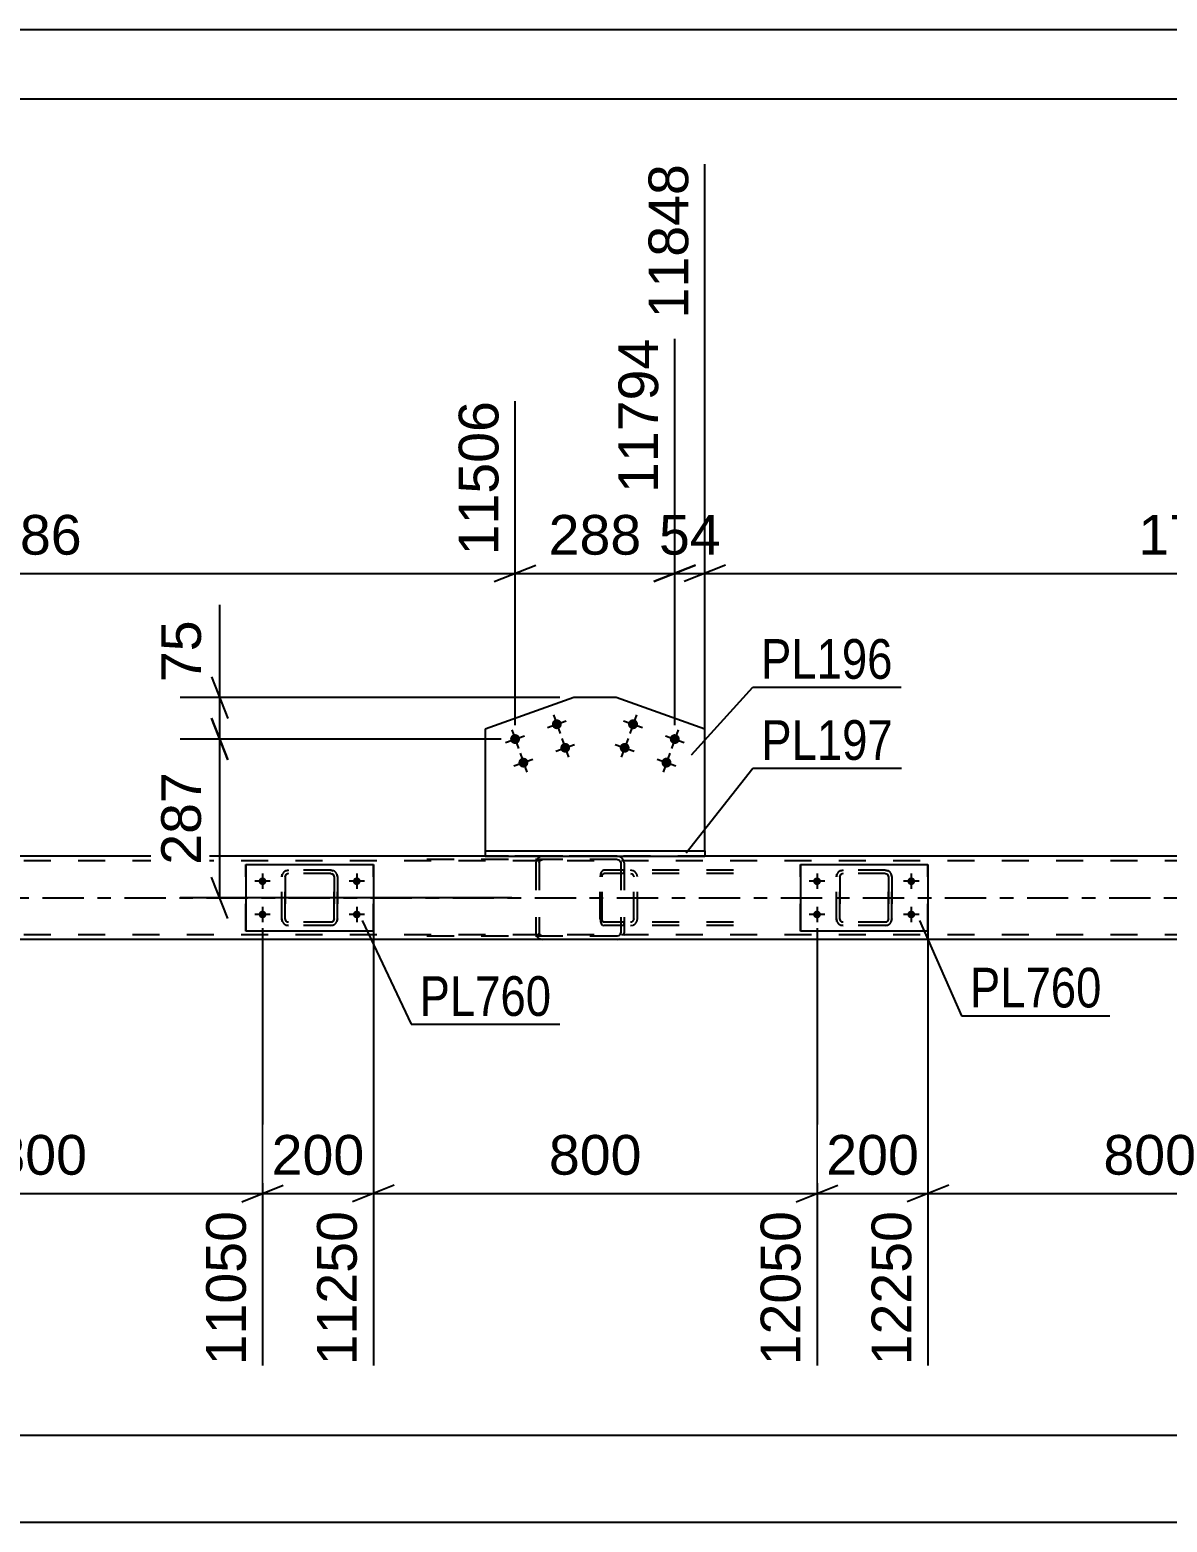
# Model space of a CAD drawing. Header units: millimetres. Extents: x -136 to 705, y -401 to 193.
# Drawn here: x 396.6 to 478.7, y 85.5 to 193.2 of the extents above; entities that cross this region are included whole.
import ezdxf

# ---------------------------------------------------------------- set-up
doc = ezdxf.new("R2010")
doc.units = ezdxf.units.MM
doc.linetypes.add('DXK_LINE_DOT2', pattern=[3.9198, 1.9599, -1.9599])
doc.linetypes.add('DXK_LINE_DOT3', pattern=[5.9187, 2.979, -0.9799, 0.9799, -0.9799])
doc.styles.add('Arial', font='ARIAL.TTF', dxfattribs={"height": 0.2})
doc.styles.add('Arial Narrow', font='ARIALN.TTF', dxfattribs={"height": 0.2})

# ---------------------------------------------------------------- blocks, each defined once
blk = doc.blocks.new('Unknown-318887035-1115')
at = {"color": 5, "linetype": 'Continuous'}
for p, q in [((705.32, 193.19), (-135.68, 193.19)), ((700.32, 188.19), (-130.68, 188.19))]:
    blk.add_line(p, q, dxfattribs=at)
blk = doc.blocks.new('Part-318887035-1337 - 1230')
at = {"color": 2, "linetype": 'Continuous'}
for p, q in [((435.87, 144.99), (429.46, 142.71)), ((438.91, 144.99), (435.87, 144.99)), ((445.32, 142.71), (438.91, 144.99)), ((429.46, 142.71), (429.46, 133.94)), ((445.32, 133.94), (445.32, 142.71))]:
    blk.add_line(p, q, dxfattribs=at)
at = {"color": 7, "linetype": 'DXK_LINE_DOT2'}
blk.add_line((429.46, 133.94), (445.32, 133.94), dxfattribs=at)
blk = doc.blocks.new('Part-318887035-1342 - 1230')
at = {"color": 2, "linetype": 'Continuous'}
for p, q in [((429.46, 133.94), (429.46, 133.54)), ((429.46, 133.94), (445.32, 133.94)), ((445.32, 133.94), (445.32, 133.54)), ((429.46, 133.54), (445.32, 133.54))]:
    blk.add_line(p, q, dxfattribs=at)
blk = doc.blocks.new('Part-318887035-1487 - 1230')
at = {"color": 7, "linetype": 'DXK_LINE_DOT2'}
for p, q in [((438.99, 133.54), (425.09, 133.54)), ((438.99, 133.3), (425.09, 133.3)), ((433.15, 133.22), (433.12, 133.06)), ((433.12, 133.06), (433.12, 128.02)), ((433.16, 133.24), (433.15, 133.22)), ((433.37, 133.06), (433.39, 133.15)), ((433.37, 133.06), (433.37, 128.02)), ((433.39, 133.15), (433.45, 133.23)), ((433.63, 133.54), (433.43, 133.5)), ((433.45, 133.23), (433.53, 133.28)), ((433.53, 133.28), (433.63, 133.3)), ((439.19, 133.5), (438.99, 133.54)), ((438.99, 133.3), (439.09, 133.28)), ((439.09, 133.28), (439.17, 133.23)), ((439.17, 133.23), (439.23, 133.15)), ((439.23, 133.15), (439.25, 133.06)), ((439.25, 133.06), (439.25, 128.02)), ((439.47, 133.22), (439.46, 133.24)), ((439.5, 133.06), (439.47, 133.22)), ((439.5, 133.06), (439.5, 128.02)), ((438.99, 127.78), (425.09, 127.78)), ((438.99, 127.54), (425.09, 127.54)), ((433.12, 128.02), (433.13, 127.95)), ((433.13, 127.95), (433.16, 127.83)), ((433.39, 127.95), (433.37, 128.02)), ((433.39, 127.92), (433.39, 127.95)), ((433.45, 127.85), (433.39, 127.92)), ((433.43, 127.57), (433.63, 127.54)), ((433.53, 127.79), (433.45, 127.85)), ((433.63, 127.78), (433.53, 127.79)), ((439.09, 127.79), (438.99, 127.78)), ((438.99, 127.54), (439.19, 127.57)), ((439.17, 127.85), (439.09, 127.79)), ((439.23, 127.92), (439.17, 127.85)), ((439.23, 127.95), (439.25, 128.02)), ((439.23, 127.92), (439.23, 127.95)), ((439.46, 127.83), (439.49, 127.95)), ((439.49, 127.95), (439.5, 128.02))]:
    blk.add_line(p, q, dxfattribs=at)
for centre, start, end in [((433.61, 133.03), 110.7583, 155.68), ((439.01, 133.03), 24.32, 69.2417), ((433.61, 128.04), 204.32, 249.2417)]:
    blk.add_arc(centre, 0.496, start, end, dxfattribs=at)
blk = doc.blocks.new('Part-318887035-1493 - 1230')
at = {"color": 2, "linetype": 'Continuous'}
for p, q in [((412.21, 132.94), (412.21, 128.14)), ((412.21, 132.94), (421.41, 132.94)), ((421.41, 132.94), (421.41, 128.14)), ((421.41, 128.14), (412.21, 128.14))]:
    blk.add_line(p, q, dxfattribs=at)
at = {"color": 7, "linetype": 'DXK_LINE_DOT2'}
for p, q in [((412.21, 128.14), (412.21, 132.94)), ((421.41, 128.14), (421.41, 132.94))]:
    blk.add_line(p, q, dxfattribs=at)
blk = doc.blocks.new('Part-318887035-1494 - 1230')
at = {"color": 7, "linetype": 'DXK_LINE_DOT2'}
for p, q in [((455.11, 132.5), (455.29, 132.54)), ((455.29, 132.54), (455.11, 132.5)), ((458.33, 132.54), (455.29, 132.54)), ((458.33, 132.54), (458.51, 132.5)), ((458.51, 132.5), (458.33, 132.54)), ((454.81, 132.06), (454.85, 132.24)), ((454.85, 132.24), (454.81, 132.06)), ((454.81, 129.02), (454.81, 132.06)), ((454.81, 132.06), (454.81, 132.06)), ((454.81, 129.02), (454.81, 132.06)), ((455.05, 132.06), (455.07, 132.15)), ((455.07, 132.15), (455.05, 132.06)), ((455.05, 129.02), (455.05, 132.06)), ((455.05, 132.06), (455.05, 132.06)), ((455.05, 132.06), (455.05, 129.02)), ((455.07, 132.15), (455.12, 132.23)), ((455.12, 132.23), (455.07, 132.15)), ((455.12, 132.23), (455.2, 132.28)), ((455.2, 132.28), (455.12, 132.23)), ((455.29, 132.3), (455.2, 132.28)), ((458.33, 132.3), (455.29, 132.3)), ((458.33, 132.3), (458.42, 132.28)), ((458.42, 132.28), (458.5, 132.23)), ((458.5, 132.23), (458.42, 132.28)), ((458.5, 132.23), (458.55, 132.15)), ((458.55, 132.15), (458.5, 132.23)), ((458.55, 132.15), (458.57, 132.06)), ((458.57, 132.06), (458.55, 132.15)), ((458.57, 129.02), (458.57, 132.06)), ((458.57, 132.06), (458.57, 132.06)), ((458.57, 132.06), (458.57, 129.02)), ((458.77, 132.24), (458.81, 132.06)), ((458.81, 132.06), (458.77, 132.24)), ((458.81, 129.02), (458.81, 132.06)), ((458.81, 132.06), (458.81, 132.06)), ((458.81, 132.06), (458.81, 129.02)), ((454.81, 129.02), (454.81, 129.02)), ((454.85, 128.83), (454.81, 129.02)), ((454.81, 129.02), (454.85, 128.83)), ((455.05, 129.02), (455.05, 129.02)), ((455.07, 128.92), (455.05, 129.02)), ((455.05, 129.02), (455.07, 128.92)), ((455.12, 128.85), (455.07, 128.92)), ((455.07, 128.92), (455.12, 128.85)), ((455.29, 128.54), (455.11, 128.57)), ((455.11, 128.57), (455.29, 128.54)), ((455.2, 128.79), (455.12, 128.85)), ((455.12, 128.85), (455.2, 128.79)), ((455.29, 128.78), (455.2, 128.79)), ((458.33, 128.78), (455.29, 128.78)), ((458.33, 128.54), (455.29, 128.54)), ((458.42, 128.79), (458.33, 128.78)), ((458.51, 128.57), (458.33, 128.54)), ((458.33, 128.54), (458.51, 128.57)), ((458.5, 128.85), (458.42, 128.79)), ((458.42, 128.79), (458.5, 128.85)), ((458.55, 128.92), (458.5, 128.85)), ((458.5, 128.85), (458.55, 128.92)), ((458.57, 129.02), (458.55, 128.92)), ((458.55, 128.92), (458.57, 129.02)), ((458.57, 129.02), (458.57, 129.02)), ((458.81, 129.02), (458.77, 128.83)), ((458.77, 128.83), (458.81, 129.02)), ((458.81, 129.02), (458.81, 129.02))]:
    blk.add_line(p, q, dxfattribs=at)
at = {"color": 7, "linetype": 'DXK_LINE_DOT3'}
blk.add_line((456.81, 130.54), (456.81, 130.54), dxfattribs=at)
at = {"color": 7, "linetype": 'DXK_LINE_DOT2'}
for centre, start, end in [((455.29, 132.06), 112.5, 157.5), ((455.29, 132.06), 112.5, 157.5), ((458.33, 132.06), 22.5, 67.5), ((458.33, 132.06), 22.5, 67.5), ((455.29, 129.02), 202.5, 247.5), ((455.29, 129.02), 202.5, 247.5), ((458.33, 129.02), 292.5, 337.5), ((458.33, 129.02), 292.5, 337.5)]:
    blk.add_arc(centre, 0.48, start, end, dxfattribs=at)
blk = doc.blocks.new('Part-318887035-1499 - 1230')
at = {"color": 2, "linetype": 'Continuous'}
for p, q in [((452.21, 132.94), (452.21, 128.14)), ((452.21, 132.94), (461.41, 132.94)), ((461.41, 132.94), (461.41, 128.14)), ((461.41, 128.14), (452.21, 128.14))]:
    blk.add_line(p, q, dxfattribs=at)
at = {"color": 7, "linetype": 'DXK_LINE_DOT2'}
for p, q in [((452.21, 128.14), (452.21, 132.94)), ((461.41, 128.14), (461.41, 132.94))]:
    blk.add_line(p, q, dxfattribs=at)
blk = doc.blocks.new('Part-318887035-1532 - 1230')
at = {"color": 7, "linetype": 'DXK_LINE_DOT2'}
for p, q in [((415.1, 132.5), (415.29, 132.54)), ((415.29, 132.54), (415.1, 132.5)), ((418.33, 132.54), (415.29, 132.54)), ((418.33, 132.54), (418.51, 132.5)), ((418.51, 132.5), (418.33, 132.54)), ((414.81, 132.06), (414.84, 132.24)), ((414.84, 132.24), (414.81, 132.06)), ((414.81, 129.02), (414.81, 132.06)), ((414.81, 132.06), (414.81, 132.06)), ((414.81, 129.02), (414.81, 132.06)), ((415.05, 132.06), (415.06, 132.15)), ((415.06, 132.15), (415.05, 132.06)), ((415.05, 129.02), (415.05, 132.06)), ((415.05, 132.06), (415.05, 132.06)), ((415.05, 132.06), (415.05, 129.02)), ((415.06, 132.15), (415.12, 132.23)), ((415.12, 132.23), (415.06, 132.15)), ((415.12, 132.23), (415.19, 132.28)), ((415.19, 132.28), (415.12, 132.23)), ((415.29, 132.3), (415.19, 132.28)), ((418.33, 132.3), (415.29, 132.3)), ((418.33, 132.3), (418.42, 132.28)), ((418.42, 132.28), (418.5, 132.23)), ((418.5, 132.23), (418.42, 132.28)), ((418.5, 132.23), (418.55, 132.15)), ((418.55, 132.15), (418.5, 132.23)), ((418.55, 132.15), (418.57, 132.06)), ((418.57, 132.06), (418.55, 132.15)), ((418.57, 129.02), (418.57, 132.06)), ((418.57, 132.06), (418.57, 132.06)), ((418.57, 132.06), (418.57, 129.02)), ((418.77, 132.24), (418.81, 132.06)), ((418.81, 132.06), (418.77, 132.24)), ((418.81, 129.02), (418.81, 132.06)), ((418.81, 132.06), (418.81, 132.06)), ((418.81, 132.06), (418.81, 129.02)), ((414.81, 129.02), (414.81, 129.02)), ((414.84, 128.83), (414.81, 129.02)), ((414.81, 129.02), (414.84, 128.83)), ((415.05, 129.02), (415.05, 129.02)), ((415.06, 128.92), (415.05, 129.02)), ((415.05, 129.02), (415.06, 128.92)), ((415.12, 128.85), (415.06, 128.92)), ((415.06, 128.92), (415.12, 128.85)), ((415.29, 128.54), (415.1, 128.57)), ((415.1, 128.57), (415.29, 128.54)), ((415.19, 128.79), (415.12, 128.85)), ((415.12, 128.85), (415.19, 128.79)), ((415.29, 128.78), (415.19, 128.79)), ((418.33, 128.78), (415.29, 128.78)), ((418.33, 128.54), (415.29, 128.54)), ((418.42, 128.79), (418.33, 128.78)), ((418.51, 128.57), (418.33, 128.54)), ((418.33, 128.54), (418.51, 128.57)), ((418.5, 128.85), (418.42, 128.79)), ((418.42, 128.79), (418.5, 128.85)), ((418.55, 128.92), (418.5, 128.85)), ((418.5, 128.85), (418.55, 128.92)), ((418.57, 129.02), (418.55, 128.92)), ((418.55, 128.92), (418.57, 129.02)), ((418.57, 129.02), (418.57, 129.02)), ((418.81, 129.02), (418.77, 128.83)), ((418.77, 128.83), (418.81, 129.02)), ((418.81, 129.02), (418.81, 129.02))]:
    blk.add_line(p, q, dxfattribs=at)
at = {"color": 7, "linetype": 'DXK_LINE_DOT3'}
blk.add_line((416.81, 130.54), (416.81, 130.54), dxfattribs=at)
at = {"color": 7, "linetype": 'DXK_LINE_DOT2'}
for centre, start, end in [((415.29, 132.06), 112.5, 157.5), ((415.29, 132.06), 112.5, 157.5), ((418.33, 132.06), 22.5, 67.5), ((418.33, 132.06), 22.5, 67.5), ((415.29, 129.02), 202.5, 247.5), ((415.29, 129.02), 202.5, 247.5), ((418.33, 129.02), 292.5, 337.5), ((418.33, 129.02), 292.5, 337.5)]:
    blk.add_arc(centre, 0.48, start, end, dxfattribs=at)
blk = doc.blocks.new('Part-318887035-1617 - 1230')
at = {"color": 7, "linetype": 'DXK_LINE_DOT2'}
for p, q in [((629.41, 133.22), (-28.61, 133.22)), ((445.32, 133.54), (429.46, 133.54)), ((629.41, 127.86), (-28.61, 127.86))]:
    blk.add_line(p, q, dxfattribs=at)
at = {"color": 2, "linetype": 'Continuous'}
for p, q in [((429.46, 133.54), (360.18, 133.54)), ((514.6, 133.54), (445.32, 133.54)), ((629.41, 127.54), (-24.61, 127.54))]:
    blk.add_line(p, q, dxfattribs=at)
at = {"color": 7, "linetype": 'DXK_LINE_DOT3'}
blk.add_line((-28.61, 130.54), (629.41, 130.54), dxfattribs=at)
blk = doc.blocks.new('Part-318887035-1637 - 1230')
at = {"color": 7, "linetype": 'DXK_LINE_DOT2'}
for p, q in [((437.93, 132.5), (437.85, 132.4)), ((438.04, 132.54), (437.93, 132.5)), ((447.39, 132.54), (438.04, 132.54)), ((439.5, 132.3), (439.5, 132.54)), ((440.14, 132.5), (439.95, 132.54)), ((437.79, 132.24), (437.77, 132.06)), ((437.77, 129.02), (437.77, 132.06)), ((437.85, 132.4), (437.79, 132.24)), ((437.9, 132.06), (437.91, 132.15)), ((437.9, 129.02), (437.9, 132.06)), ((437.91, 132.15), (437.94, 132.23)), ((437.94, 132.23), (437.98, 132.28)), ((437.98, 132.28), (438.04, 132.3)), ((447.39, 132.3), (438.04, 132.3)), ((439.95, 132.3), (440.04, 132.28)), ((440.04, 132.28), (440.13, 132.23)), ((440.13, 132.23), (440.18, 132.15)), ((440.18, 132.15), (440.2, 132.06)), ((440.2, 129.02), (440.2, 132.06)), ((440.45, 132.06), (440.41, 132.24)), ((440.45, 129.02), (440.45, 132.06)), ((437.77, 129.02), (437.79, 128.83)), ((437.79, 128.83), (437.85, 128.68)), ((437.85, 128.68), (437.93, 128.57)), ((437.91, 128.92), (437.9, 129.02)), ((437.94, 128.85), (437.91, 128.92)), ((437.93, 128.57), (438.04, 128.54)), ((437.98, 128.79), (437.94, 128.85)), ((438.04, 128.78), (437.98, 128.79)), ((447.39, 128.78), (438.04, 128.78)), ((447.39, 128.54), (438.04, 128.54)), ((439.5, 128.54), (439.5, 128.78)), ((440.04, 128.79), (439.95, 128.78)), ((439.95, 128.54), (440.14, 128.57)), ((440.13, 128.85), (440.04, 128.79)), ((440.18, 128.92), (440.13, 128.85)), ((440.2, 129.02), (440.18, 128.92)), ((440.41, 128.83), (440.45, 129.02))]:
    blk.add_line(p, q, dxfattribs=at)
for centre, start, end in [((439.96, 132.04), 23.8951, 68.8487), ((439.96, 129.03), 291.1513, 336.1049)]:
    blk.add_arc(centre, 0.492, start, end, dxfattribs=at)
blk = doc.blocks.new('Bolt-318887035-1652 - 1230')
at = {"linetype": 'Continuous'}
for points in [[(440.48, 142.95, -1), (439.8, 143.19, -1)], [(443.49, 141.88, -1), (442.81, 142.12, -1)], [(439.87, 141.25, -1), (439.2, 141.49, -1)], [(442.89, 140.18, -1), (442.21, 140.42, -1)]]:
    blk.add_hatch(color=1, dxfattribs=at).paths.add_polyline_path(points)
at = {"color": 1, "linetype": 'Continuous'}
for p, q in [((439.46, 143.31), (440.82, 142.83)), ((440.38, 143.74), (439.9, 142.39)), ((442.47, 142.24), (443.83, 141.76)), ((443.39, 142.67), (442.91, 141.32)), ((438.86, 141.61), (440.21, 141.13)), ((439.78, 142.05), (439.29, 140.69)), ((441.87, 140.54), (443.23, 140.06)), ((442.79, 140.98), (442.31, 139.62))]:
    blk.add_line(p, q, dxfattribs=at)
blk = doc.blocks.new('Bolt-318887035-1655 - 1230')
at = {"linetype": 'Continuous'}
for points in [[(453.41, 131.46, -1), (453.41, 132.02, -1)], [(460.21, 131.46, -1), (460.21, 132.02, -1)], [(453.41, 129.06, -1), (453.41, 129.62, -1)], [(460.21, 129.06, -1), (460.21, 129.62, -1)]]:
    blk.add_hatch(color=1, dxfattribs=at).paths.add_polyline_path(points)
at = {"color": 1, "linetype": 'Continuous'}
for p, q in [((453.97, 131.74), (452.85, 131.74)), ((453.41, 132.3), (453.41, 131.18)), ((460.77, 131.74), (459.65, 131.74)), ((460.21, 132.3), (460.21, 131.18)), ((453.97, 129.34), (452.85, 129.34)), ((453.41, 129.9), (453.41, 128.78)), ((460.77, 129.34), (459.65, 129.34)), ((460.21, 129.9), (460.21, 128.78))]:
    blk.add_line(p, q, dxfattribs=at)
blk = doc.blocks.new('Bolt-318887035-1656 - 1230')
at = {"linetype": 'Continuous'}
for points in [[(434.98, 143.19, -1), (434.3, 142.95, -1)], [(431.97, 142.12, -1), (431.29, 141.88, -1)], [(435.58, 141.49, -1), (434.91, 141.25, -1)], [(432.57, 140.42, -1), (431.89, 140.18, -1)]]:
    blk.add_hatch(color=1, dxfattribs=at).paths.add_polyline_path(points)
at = {"color": 1, "linetype": 'Continuous'}
for p, q in [((433.96, 142.83), (435.32, 143.31)), ((434.4, 143.74), (434.88, 142.39)), ((430.95, 141.76), (432.31, 142.24)), ((431.39, 142.67), (431.87, 141.32)), ((434.57, 141.13), (435.92, 141.61)), ((435, 142.05), (435.49, 140.69)), ((431.55, 140.06), (432.91, 140.54)), ((431.99, 140.98), (432.47, 139.62))]:
    blk.add_line(p, q, dxfattribs=at)
blk = doc.blocks.new('Bolt-318887035-1657 - 1230')
at = {"linetype": 'Continuous'}
for points in [[(413.41, 131.46, -1), (413.41, 132.02, -1)], [(420.21, 131.46, -1), (420.21, 132.02, -1)], [(413.41, 129.06, -1), (413.41, 129.62, -1)], [(420.21, 129.06, -1), (420.21, 129.62, -1)]]:
    blk.add_hatch(color=1, dxfattribs=at).paths.add_polyline_path(points)
at = {"color": 1, "linetype": 'Continuous'}
for p, q in [((413.97, 131.74), (412.85, 131.74)), ((413.41, 132.3), (413.41, 131.18)), ((420.77, 131.74), (419.65, 131.74)), ((420.21, 132.3), (420.21, 131.18)), ((413.97, 129.34), (412.85, 129.34)), ((413.41, 129.9), (413.41, 128.78)), ((420.77, 129.34), (419.65, 129.34)), ((420.21, 129.9), (420.21, 128.78))]:
    blk.add_line(p, q, dxfattribs=at)
blk = doc.blocks.new('StraightDimension-318887035-1762 - 1230')
at = {"color": 7, "linetype": 'Continuous'}
for p, q in [((409.72, 143.5), (410.92, 140.5)), ((430.63, 142), (407.47, 142)), ((410.32, 130.54), (410.32, 142)), ((410.92, 129.04), (409.72, 132.04)), ((431.4, 130.54), (407.47, 130.54))]:
    blk.add_line(p, q, dxfattribs=at)
at = {"color": 0}
blk.add_wipeout([(409.57, 140.2), (405.37, 140.2), (405.37, 132.33), (409.57, 132.33)], dxfattribs=at)
at = {"color": 3, "style": 'Arial'}
blk.add_text('287', height=2.865, rotation=90.0002, dxfattribs=at).set_placement((408.97, 132.93))
blk = doc.blocks.new('StraightDimension-318887035-1748 - 1230')
at = {"color": 7, "linetype": 'Continuous'}
for p, q in [((410.32, 144.99), (410.32, 151.68)), ((410.32, 144.99), (410.32, 151.68)), ((409.72, 146.49), (410.92, 143.49)), ((434.87, 144.99), (407.47, 144.99)), ((410.32, 142), (410.32, 144.99)), ((410.92, 140.5), (409.72, 143.5)), ((430.63, 142), (407.47, 142))]:
    blk.add_line(p, q, dxfattribs=at)
at = {"color": 0}
blk.add_wipeout([(409.57, 151.16), (405.37, 151.16), (405.37, 145.51), (409.57, 145.51)], dxfattribs=at)
at = {"color": 3, "style": 'Arial'}
blk.add_text('75', height=2.865, rotation=90.0002, dxfattribs=at).set_placement((408.97, 146.11))
blk = doc.blocks.new('StraightDimension-318887035-2456 - 1230')
at = {"color": 7, "linetype": 'Continuous'}
for p, q in [((381.41, 128.34), (381.41, 96.8)), ((413.41, 128.34), (413.41, 96.8)), ((382.91, 109.81), (379.91, 108.61)), ((381.41, 109.21), (413.41, 109.21)), ((411.91, 108.61), (414.91, 109.81))]:
    blk.add_line(p, q, dxfattribs=at)
at = {"color": 0}
blk.add_wipeout([(401.34, 109.96), (401.34, 114.16), (393.47, 114.16), (393.47, 109.96)], dxfattribs=at)
at = {"color": 3, "style": 'Arial'}
blk.add_text('800', height=2.865, dxfattribs=at).set_placement((394.07, 110.56))
at = {"color": 0, "linetype": 'Continuous'}
blk.add_wipeout([(412.81, 108.51), (408.61, 108.51), (408.61, 96.2), (412.81, 96.2)], dxfattribs=at)
at = {"color": 3, "linetype": 'Continuous', "style": 'Arial'}
blk.add_text('11050', height=2.865, rotation=90.0002, dxfattribs=at).set_placement((412.21, 96.8))
blk = doc.blocks.new('StraightDimension-318887035-2092 - 1230')
at = {"color": 7, "linetype": 'Continuous'}
for p, q in [((445.32, 134.94), (445.32, 183.48)), ((443.15, 143), (443.15, 170.88)), ((441.65, 153.36), (444.65, 154.56)), ((446.82, 154.56), (443.82, 153.36)), ((443.15, 153.96), (445.32, 153.96))]:
    blk.add_line(p, q, dxfattribs=at)
at = {"color": 0, "linetype": 'Continuous'}
blk.add_wipeout([(444.72, 184.08), (440.52, 184.08), (440.52, 171.76), (444.72, 171.76)], dxfattribs=at)
at = {"color": 3, "linetype": 'Continuous', "style": 'Arial'}
blk.add_text('11848', height=2.865, rotation=90.0002, dxfattribs=at).set_placement((444.12, 172.36))
at = {"color": 0}
blk.add_wipeout([(447.06, 154.71), (447.06, 158.91), (441.41, 158.91), (441.41, 154.71)], dxfattribs=at)
at = {"color": 3, "style": 'Arial'}
blk.add_text('54', height=2.865, dxfattribs=at).set_placement((442.01, 155.31))
blk = doc.blocks.new('StraightDimension-318887035-2076 - 1230')
at = {"color": 7, "linetype": 'Continuous'}
for p, q in [((360.18, 134.94), (360.18, 178.85)), ((431.63, 143), (431.63, 166.38)), ((361.68, 154.56), (358.68, 153.36)), ((430.13, 153.36), (433.13, 154.56)), ((360.18, 153.96), (431.63, 153.96))]:
    blk.add_line(p, q, dxfattribs=at)
at = {"color": 0}
blk.add_wipeout([(400.95, 154.71), (400.95, 158.91), (390.86, 158.91), (390.86, 154.71)], dxfattribs=at)
at = {"color": 3, "style": 'Arial'}
blk.add_text('1786', height=2.865, dxfattribs=at).set_placement((391.46, 155.31))
at = {"color": 0, "linetype": 'Continuous'}
blk.add_wipeout([(431.03, 166.98), (426.83, 166.98), (426.83, 154.66), (431.03, 154.66)], dxfattribs=at)
at = {"color": 3, "linetype": 'Continuous', "style": 'Arial'}
blk.add_text('11506', height=2.865, rotation=90.0002, dxfattribs=at).set_placement((430.43, 155.26))
blk = doc.blocks.new('StraightDimension-318887035-2438 - 1230')
at = {"color": 7, "linetype": 'Continuous'}
for p, q in [((421.41, 128.34), (421.41, 96.8)), ((453.41, 128.34), (453.41, 96.8)), ((422.91, 109.81), (419.91, 108.61)), ((421.41, 109.21), (453.41, 109.21)), ((451.91, 108.61), (454.91, 109.81))]:
    blk.add_line(p, q, dxfattribs=at)
at = {"color": 0}
blk.add_wipeout([(441.34, 109.96), (441.34, 114.16), (433.47, 114.16), (433.47, 109.96)], dxfattribs=at)
at = {"color": 3, "style": 'Arial'}
blk.add_text('800', height=2.865, dxfattribs=at).set_placement((434.07, 110.56))
at = {"color": 0, "linetype": 'Continuous'}
blk.add_wipeout([(452.81, 108.51), (448.61, 108.51), (448.61, 96.2), (452.81, 96.2)], dxfattribs=at)
at = {"color": 3, "linetype": 'Continuous', "style": 'Arial'}
blk.add_text('12050', height=2.865, rotation=90.0002, dxfattribs=at).set_placement((452.21, 96.8))
blk = doc.blocks.new('StraightDimension-318887035-2429 - 1230')
at = {"color": 7, "linetype": 'Continuous'}
for p, q in [((453.41, 128.34), (453.41, 96.8)), ((461.41, 128.83), (461.41, 96.8)), ((451.91, 108.61), (454.91, 109.81)), ((453.41, 109.21), (461.41, 109.21)), ((462.91, 109.81), (459.91, 108.61))]:
    blk.add_line(p, q, dxfattribs=at)
at = {"color": 0}
blk.add_wipeout([(461.35, 109.96), (461.35, 114.16), (453.48, 114.16), (453.48, 109.96)], dxfattribs=at)
at = {"color": 0, "linetype": 'Continuous'}
blk.add_wipeout([(460.81, 108.51), (456.61, 108.51), (456.61, 96.2), (460.81, 96.2)], dxfattribs=at)
at = {"color": 3, "style": 'Arial'}
blk.add_text('200', height=2.865, dxfattribs=at).set_placement((454.08, 110.56))
at = {"color": 3, "linetype": 'Continuous', "style": 'Arial'}
blk.add_text('12250', height=2.865, rotation=90.0002, dxfattribs=at).set_placement((460.21, 96.8))
blk = doc.blocks.new('StraightDimension-318887035-1860 - 1230')
at = {"color": 7, "linetype": 'Continuous'}
blk.add_line((-29.41, 85.48), (662.14, 85.48), dxfattribs=at)
blk = doc.blocks.new('StraightDimension-318887035-1891 - 1230')
at = {"color": 7, "linetype": 'Continuous'}
blk.add_line((-28.61, 91.77), (661.34, 91.77), dxfattribs=at)
blk = doc.blocks.new('StraightDimension-318887035-2083 - 1230')
at = {"color": 7, "linetype": 'Continuous'}
for p, q in [((443.15, 143), (443.15, 170.88)), ((431.63, 143), (431.63, 166.38)), ((430.13, 153.36), (433.13, 154.56)), ((444.65, 154.56), (441.65, 153.36)), ((431.63, 153.96), (443.15, 153.96))]:
    blk.add_line(p, q, dxfattribs=at)
at = {"color": 0}
blk.add_wipeout([(441.33, 154.71), (441.33, 158.91), (433.45, 158.91), (433.45, 154.71)], dxfattribs=at)
at = {"color": 3, "style": 'Arial'}
blk.add_text('288', height=2.865, dxfattribs=at).set_placement((434.05, 155.31))
at = {"color": 0, "linetype": 'Continuous'}
blk.add_wipeout([(442.55, 171.48), (438.35, 171.48), (438.35, 159.16), (442.55, 159.16)], dxfattribs=at)
at = {"color": 3, "linetype": 'Continuous', "style": 'Arial'}
blk.add_text('11794', height=2.865, rotation=90.0002, dxfattribs=at).set_placement((441.95, 159.76))
blk = doc.blocks.new('StraightDimension-318887035-2099 - 1230')
at = {"color": 7, "linetype": 'Continuous'}
for p, q in [((445.32, 134.94), (445.32, 183.48)), ((516.76, 143), (516.76, 166.38)), ((446.82, 154.56), (443.82, 153.36)), ((515.26, 153.36), (518.26, 154.56)), ((445.32, 153.96), (516.76, 153.96))]:
    blk.add_line(p, q, dxfattribs=at)
at = {"color": 0}
blk.add_wipeout([(486.09, 154.71), (486.09, 158.91), (475.99, 158.91), (475.99, 154.71)], dxfattribs=at)
at = {"color": 3, "style": 'Arial'}
blk.add_text('1786', height=2.865, dxfattribs=at).set_placement((476.59, 155.31))
at = {"color": 0, "linetype": 'Continuous'}
blk.add_wipeout([(516.16, 166.98), (511.96, 166.98), (511.96, 154.66), (516.16, 154.66)], dxfattribs=at)
at = {"color": 3, "linetype": 'Continuous', "style": 'Arial'}
blk.add_text('13634', height=2.865, rotation=90.0002, dxfattribs=at).set_placement((515.56, 155.26))
blk = doc.blocks.new('StraightDimension-318887035-2420 - 1230')
at = {"color": 7, "linetype": 'Continuous'}
for p, q in [((461.41, 128.83), (461.41, 96.8)), ((493.41, 128.34), (493.41, 96.8)), ((462.91, 109.81), (459.91, 108.61)), ((461.41, 109.21), (493.41, 109.21)), ((491.91, 108.61), (494.91, 109.81))]:
    blk.add_line(p, q, dxfattribs=at)
at = {"color": 0}
blk.add_wipeout([(481.34, 109.96), (481.34, 114.16), (473.47, 114.16), (473.47, 109.96)], dxfattribs=at)
at = {"color": 3, "style": 'Arial'}
blk.add_text('800', height=2.865, dxfattribs=at).set_placement((474.07, 110.56))
at = {"color": 0, "linetype": 'Continuous'}
blk.add_wipeout([(492.81, 108.51), (488.61, 108.51), (488.61, 96.2), (492.81, 96.2)], dxfattribs=at)
at = {"color": 3, "linetype": 'Continuous', "style": 'Arial'}
blk.add_text('13050', height=2.865, rotation=90.0002, dxfattribs=at).set_placement((492.21, 96.8))
blk = doc.blocks.new('StraightDimension-318887035-2447 - 1230')
at = {"color": 7, "linetype": 'Continuous'}
for p, q in [((413.41, 128.34), (413.41, 96.8)), ((421.41, 128.34), (421.41, 96.8)), ((411.91, 108.61), (414.91, 109.81)), ((413.41, 109.21), (421.41, 109.21)), ((422.91, 109.81), (419.91, 108.61))]:
    blk.add_line(p, q, dxfattribs=at)
at = {"color": 0}
blk.add_wipeout([(421.34, 109.96), (421.34, 114.16), (413.47, 114.16), (413.47, 109.96)], dxfattribs=at)
at = {"color": 0, "linetype": 'Continuous'}
blk.add_wipeout([(420.81, 108.51), (416.61, 108.51), (416.61, 96.2), (420.81, 96.2)], dxfattribs=at)
at = {"color": 3, "style": 'Arial'}
blk.add_text('200', height=2.865, dxfattribs=at).set_placement((414.07, 110.56))
at = {"color": 3, "linetype": 'Continuous', "style": 'Arial'}
blk.add_text('11250', height=2.865, rotation=90.0002, dxfattribs=at).set_placement((420.21, 96.8))
blk = doc.blocks.new('Mark-318887035-1333 - 1230')
at = {"color": 30, "linetype": 'Continuous'}
for p, q in [((444.35, 140.85), (448.77, 145.75)), ((448.77, 145.75), (459.47, 145.75))]:
    blk.add_line(p, q, dxfattribs=at)
at = {"color": 0}
blk.add_wipeout([(458.87, 146.35), (458.87, 149.35), (449.37, 149.35), (449.37, 146.35)], dxfattribs=at)
blk.add_wipeout([(458.87, 146.35), (458.87, 149.35), (449.37, 149.35), (449.37, 146.35)], dxfattribs=at)
at = {"color": 3, "style": 'Arial Narrow'}
blk.add_text('PL196', height=2.863, dxfattribs=at).set_placement((449.37, 146.35))
blk = doc.blocks.new('Mark-318887035-1338 - 1230')
at = {"color": 30, "linetype": 'Continuous'}
for p, q in [((443.98, 133.78), (448.79, 139.9)), ((448.79, 139.9), (459.5, 139.9))]:
    blk.add_line(p, q, dxfattribs=at)
at = {"color": 0}
blk.add_wipeout([(458.9, 140.5), (458.9, 143.5), (449.39, 143.5), (449.39, 140.5)], dxfattribs=at)
blk.add_wipeout([(458.9, 140.5), (458.9, 143.5), (449.39, 143.5), (449.39, 140.5)], dxfattribs=at)
at = {"color": 3, "style": 'Arial Narrow'}
blk.add_text('PL197', height=2.863, dxfattribs=at).set_placement((449.39, 140.5))
blk = doc.blocks.new('Mark-318887035-1489 - 1230')
at = {"color": 30, "linetype": 'Continuous'}
for p, q in [((420.59, 128.91), (424.14, 121.42)), ((424.14, 121.42), (434.85, 121.42))]:
    blk.add_line(p, q, dxfattribs=at)
at = {"color": 0}
blk.add_wipeout([(434.25, 122.02), (434.25, 125.02), (424.74, 125.02), (424.74, 122.02)], dxfattribs=at)
blk.add_wipeout([(434.25, 122.02), (434.25, 125.02), (424.74, 125.02), (424.74, 122.02)], dxfattribs=at)
at = {"color": 3, "style": 'Arial Narrow'}
blk.add_text('PL760', height=2.863, dxfattribs=at).set_placement((424.74, 122.02))
blk = doc.blocks.new('Mark-318887035-1495 - 1230')
at = {"color": 30, "linetype": 'Continuous'}
for p, q in [((460.81, 128.9), (463.84, 122.03)), ((463.84, 122.03), (474.54, 122.03))]:
    blk.add_line(p, q, dxfattribs=at)
at = {"color": 0}
blk.add_wipeout([(473.94, 122.63), (473.94, 125.63), (464.44, 125.63), (464.44, 122.63)], dxfattribs=at)
blk.add_wipeout([(473.94, 122.63), (473.94, 125.63), (464.44, 125.63), (464.44, 122.63)], dxfattribs=at)
at = {"color": 3, "style": 'Arial Narrow'}
blk.add_text('PL760', height=2.863, dxfattribs=at).set_placement((464.44, 122.63))

msp = doc.modelspace()

# ---------------------------------------------------------------- block references
for name in ['Unknown-318887035-1115', 'Part-318887035-1337 - 1230', 'Bolt-318887035-1656 - 1230', 'Bolt-318887035-1652 - 1230', 'Part-318887035-1342 - 1230', 'Part-318887035-1617 - 1230', 'Part-318887035-1493 - 1230', 'Part-318887035-1532 - 1230', 'Part-318887035-1487 - 1230', 'Part-318887035-1637 - 1230', 'Part-318887035-1499 - 1230', 'Part-318887035-1494 - 1230', 'Bolt-318887035-1657 - 1230', 'Bolt-318887035-1655 - 1230']:
    msp.add_blockref(name, (0, 0))

# ---------------------------------------------------------------- next in the draw order: block references
for name in ['StraightDimension-318887035-2092 - 1230', 'StraightDimension-318887035-1762 - 1230', 'StraightDimension-318887035-2456 - 1230', 'StraightDimension-318887035-2438 - 1230']:
    msp.add_blockref(name, (0, 0))

# ---------------------------------------------------------------- next in the draw order: block references
for name in ['StraightDimension-318887035-1748 - 1230', 'StraightDimension-318887035-2429 - 1230']:
    msp.add_blockref(name, (0, 0))

# ---------------------------------------------------------------- next in the draw order: block references
for name in ['StraightDimension-318887035-2076 - 1230', 'StraightDimension-318887035-1860 - 1230']:
    msp.add_blockref(name, (0, 0))

# ---------------------------------------------------------------- next in the draw order: block references
for name in ['StraightDimension-318887035-2083 - 1230', 'StraightDimension-318887035-1891 - 1230']:
    msp.add_blockref(name, (0, 0))

# ---------------------------------------------------------------- next in the draw order: block references
for name in ['StraightDimension-318887035-2099 - 1230', 'StraightDimension-318887035-2447 - 1230', 'StraightDimension-318887035-2420 - 1230']:
    msp.add_blockref(name, (0, 0))

# ---------------------------------------------------------------- next in the draw order: block references
for name in ['Mark-318887035-1333 - 1230', 'Mark-318887035-1489 - 1230', 'Mark-318887035-1495 - 1230']:
    msp.add_blockref(name, (0, 0))

# ---------------------------------------------------------------- next in the draw order: block references
msp.add_blockref('Mark-318887035-1338 - 1230', (0, 0))

doc.saveas('drawing.dxf')
